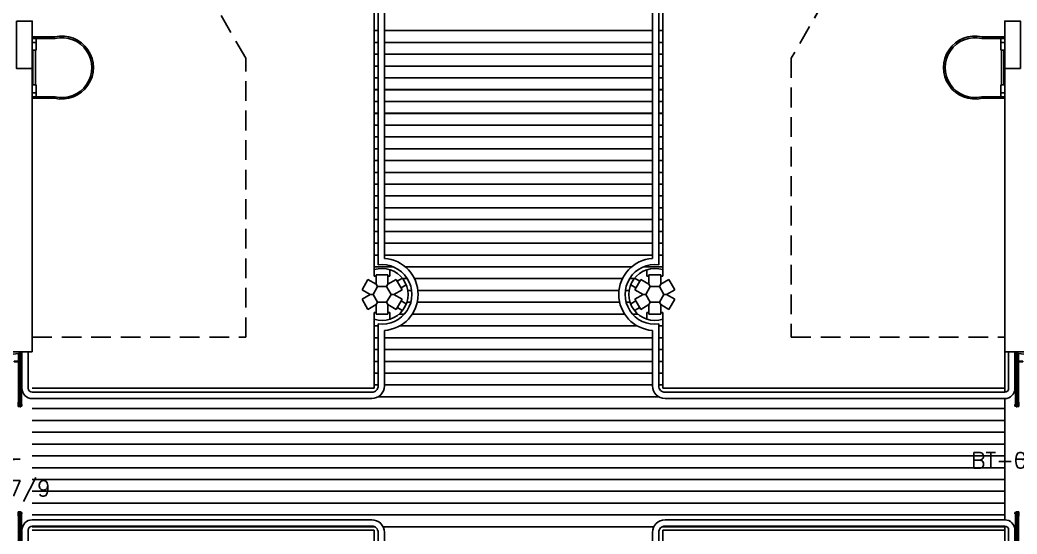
# Model space of a CAD drawing. Header units: millimetres. Extents: x 2128 to 2646, y 1972 to 2207.
# Drawn here: x 2359.31 to 2371.97, y 2019.45 to 2025.98 of the extents above; entities that cross this region are included whole.
import ezdxf

# ---------------------------------------------------------------- set-up
doc = ezdxf.new("R2010")
doc.units = ezdxf.units.MM
doc.linetypes.add('HIDDEN', pattern=[0.375, 0.25, -0.125])
for name, color, linetype in [('AR-ALV', 2, 'Continuous'), ('AR-CORRIMAO-V', 52, 'Continuous'), ('AR-ESTC', 3, 'Continuous'), ('AR-ESTMA-C', 1, 'Continuous'), ('AR-ESTMA-V', 2, 'Continuous'), ('ar-piso-tabua', 1, 'Continuous'), ('AR-PISO-V1', 1, 'Continuous'), ('AR-PORTA', 1, 'Continuous'), ('AR-PROJ', 1, 'HIDDEN'), ('AR-VIDRO', 2, 'Continuous'), ('ENDEREÇO', 2, 'Continuous'), ('EQUIPAMENTO', 2, 'Continuous'), ('maçaneta', 1, 'Continuous'), ('montantes', 1, 'Continuous'), ('mov', 1, 'Continuous'), ('PLAT-CONG', 7, 'Continuous')]:
    doc.layers.add(name, color=color, linetype=linetype)
doc.styles.add('UNB1-100', font='simplex.shx', dxfattribs={"height": 0.2})

# ---------------------------------------------------------------- blocks, each defined once
blk = doc.blocks.new('A$C5F2C59A8')
at = {"layer": 'AR-CORRIMAO-V'}
for p, q in [((13.448, 11.925), (13.448, 6.675)), ((17.012, 11.925), (17.012, 6.675)), ((13.528, 11.843), (13.528, 6.757)), ((16.932, 11.843), (16.932, 6.757))]:
    blk.add_line(p, q, dxfattribs=at)
at = {"layer": 'ar-piso-tabua'}
for p, q in [((13.448, 9.65), (13.398, 9.65)), ((16.932, 9.65), (13.528, 9.65)), ((17.062, 9.65), (17.012, 9.65)), ((13.448, 9.5), (13.398, 9.5)), ((16.932, 9.5), (13.528, 9.5)), ((17.062, 9.5), (17.012, 9.5)), ((13.448, 9.35), (13.398, 9.35)), ((16.932, 9.35), (13.528, 9.35)), ((17.062, 9.35), (17.012, 9.35)), ((13.448, 9.2), (13.398, 9.2)), ((16.932, 9.2), (13.528, 9.2)), ((17.062, 9.2), (17.012, 9.2)), ((13.448, 9.05), (13.398, 9.05)), ((16.932, 9.05), (13.528, 9.05)), ((17.062, 9.05), (17.012, 9.05)), ((13.448, 8.9), (13.398, 8.9)), ((16.932, 8.9), (13.528, 8.9)), ((17.062, 8.9), (17.012, 8.9)), ((13.448, 8.75), (13.398, 8.75)), ((16.932, 8.75), (13.528, 8.75)), ((17.062, 8.75), (17.012, 8.75)), ((13.448, 8.6), (13.398, 8.6)), ((16.932, 8.6), (13.528, 8.6)), ((17.062, 8.6), (17.012, 8.6)), ((13.448, 8.45), (13.398, 8.45)), ((16.932, 8.45), (13.528, 8.45)), ((17.062, 8.45), (17.012, 8.45)), ((13.448, 8.3), (13.398, 8.3)), ((16.932, 8.3), (13.528, 8.3)), ((17.062, 8.3), (17.012, 8.3)), ((13.448, 8.15), (13.398, 8.15)), ((16.932, 8.15), (13.528, 8.15)), ((17.062, 8.15), (17.012, 8.15)), ((13.448, 8), (13.398, 8)), ((16.932, 8), (13.528, 8)), ((17.062, 8), (17.012, 8)), ((13.448, 7.85), (13.398, 7.85)), ((16.932, 7.85), (13.528, 7.85)), ((17.062, 7.85), (17.012, 7.85))]:
    blk.add_line(p, q, dxfattribs=at)
at = {"layer": 'AR-PISO-V1'}
for p, q in [((17.062, 6.55), (17.062, 12.05)), ((13.398, 11.986), (13.398, 6.614))]:
    blk.add_line(p, q, dxfattribs=at)
at = {"layer": 'AR-PROJ'}
for p, q in [((11.766, 9.3), (10.063, 12.25)), ((11.766, 5.758), (11.766, 9.3))]:
    blk.add_line(p, q, dxfattribs=at)
blk.add_lwpolyline([(20.426, 12.3), (18.694, 9.3), (18.694, 5.758), (21.405, 5.758)], dxfattribs=at)
blk = doc.blocks.new('pilar15')
at = {"layer": 'AR-ESTMA-C'}
for p, q in [((-0.179, 0.19), (-0.254, 0.06)), ((-0.075, 0.13), (-0.179, 0.19)), ((0.075, 0.25), (-0.075, 0.25)), ((-0.075, 0.13), (-0.075, 0.25)), ((-0.075, 0.13), (-0.058, 0.1)), ((0.075, 0.13), (0.058, 0.1)), ((0.075, 0.13), (0.075, 0.25)), ((0.075, 0.13), (0.179, 0.19)), ((0.254, 0.06), (0.179, 0.19)), ((-0.15, 0), (-0.254, 0.06)), ((-0.254, -0.06), (-0.15, 0)), ((-0.15, 0), (-0.115, 0)), ((0.15, 0), (0.115, 0)), ((0.15, 0), (0.254, 0.06)), ((0.15, 0), (0.254, -0.06)), ((-0.179, -0.19), (-0.254, -0.06)), ((-0.075, -0.13), (-0.058, -0.1)), ((0.075, -0.13), (0.058, -0.1)), ((0.254, -0.06), (0.179, -0.19)), ((-0.075, -0.13), (-0.179, -0.19)), ((-0.075, -0.13), (-0.075, -0.25)), ((0.075, -0.25), (-0.075, -0.25)), ((0.075, -0.13), (0.179, -0.19)), ((0.075, -0.13), (0.075, -0.25))]:
    blk.add_line(p, q, dxfattribs=at)
blk.add_lwpolyline([(0.058, 0.1), (-0.058, 0.1), (-0.115, 0), (-0.058, -0.1), (0.058, -0.1), (0.115, 0)], close=True, dxfattribs=at)
blk = doc.blocks.new('A$C63644613')
at = {"layer": 'AR-CORRIMAO-V'}
for p, q in [((8.598, 6.167), (8.598, 0.917)), ((8.678, 6.085), (8.678, 0.999)), ((12.082, 6.085), (12.082, 0.999)), ((12.162, 6.167), (12.162, 0.917))]:
    blk.add_line(p, q, dxfattribs=at)
for centre, radius, start, end in [((8.648, 0.542), 0.378, 262.4033, 97.5967), ((8.648, 0.542), 0.458, 273.7542, 86.2458), ((12.112, 0.542), 0.458, 93.7539, 266.2461), ((12.112, 0.542), 0.378, 82.4029, 277.5971)]:
    blk.add_arc(centre, radius, start, end, dxfattribs=at)
at = {"layer": 'AR-ESTMA-V', "ltscale": 0.25}
for p, q in [((8.548, 0.772), (8.548, 0.856)), ((8.573, 0.772), (8.548, 0.772)), ((8.723, 0.772), (8.748, 0.772)), ((8.748, 0.772), (8.748, 0.856)), ((12.012, 0.772), (12.012, 0.856)), ((12.037, 0.772), (12.012, 0.772)), ((12.187, 0.772), (12.212, 0.772)), ((12.212, 0.772), (12.212, 0.856)), ((8.84, 0.71), (8.906, 0.748)), ((8.89, 0.624), (8.956, 0.662)), ((11.871, 0.624), (11.805, 0.662)), ((11.921, 0.71), (11.855, 0.748))]:
    blk.add_line(p, q, dxfattribs=at)
at = {"layer": 'ar-piso-tabua'}
for p, q in [((8.598, 3.892), (8.548, 3.892)), ((12.082, 3.892), (8.678, 3.892)), ((12.212, 3.892), (12.162, 3.892)), ((8.598, 3.742), (8.548, 3.742)), ((12.082, 3.742), (8.678, 3.742)), ((12.212, 3.742), (12.162, 3.742)), ((8.598, 3.592), (8.548, 3.592)), ((12.082, 3.592), (8.678, 3.592)), ((12.212, 3.592), (12.162, 3.592)), ((8.598, 3.442), (8.548, 3.442)), ((12.082, 3.442), (8.678, 3.442)), ((12.212, 3.442), (12.162, 3.442)), ((8.598, 3.292), (8.548, 3.292)), ((12.082, 3.292), (8.678, 3.292)), ((12.212, 3.292), (12.162, 3.292)), ((8.598, 3.142), (8.548, 3.142)), ((12.082, 3.142), (8.678, 3.142)), ((12.212, 3.142), (12.162, 3.142)), ((8.598, 2.992), (8.548, 2.992)), ((12.082, 2.992), (8.678, 2.992)), ((12.212, 2.992), (12.162, 2.992)), ((8.598, 2.842), (8.548, 2.842)), ((12.082, 2.842), (8.678, 2.842)), ((12.212, 2.842), (12.162, 2.842)), ((8.598, 2.692), (8.548, 2.692)), ((12.082, 2.692), (8.678, 2.692)), ((12.212, 2.692), (12.162, 2.692)), ((8.598, 2.542), (8.548, 2.542)), ((12.082, 2.542), (8.678, 2.542)), ((12.212, 2.542), (12.162, 2.542)), ((8.598, 2.392), (8.548, 2.392)), ((12.082, 2.392), (8.678, 2.392)), ((12.212, 2.392), (12.162, 2.392)), ((8.598, 2.242), (8.548, 2.242)), ((12.082, 2.242), (8.678, 2.242)), ((12.212, 2.242), (12.162, 2.242)), ((8.598, 2.092), (8.548, 2.092)), ((12.082, 2.092), (8.678, 2.092)), ((12.212, 2.092), (12.162, 2.092)), ((8.598, 1.942), (8.548, 1.942)), ((12.082, 1.942), (8.678, 1.942)), ((12.212, 1.942), (12.162, 1.942)), ((8.598, 1.792), (8.548, 1.792)), ((12.082, 1.792), (8.678, 1.792)), ((12.212, 1.792), (12.162, 1.792)), ((8.598, 1.642), (8.548, 1.642)), ((12.082, 1.642), (8.678, 1.642)), ((12.212, 1.642), (12.162, 1.642)), ((8.598, 1.492), (8.548, 1.492)), ((12.082, 1.492), (8.678, 1.492)), ((12.212, 1.492), (12.162, 1.492)), ((8.598, 1.342), (8.548, 1.342)), ((12.082, 1.342), (8.678, 1.342)), ((12.212, 1.342), (12.162, 1.342)), ((8.598, 1.192), (8.548, 1.192)), ((12.082, 1.192), (8.678, 1.192)), ((12.212, 1.192), (12.162, 1.192)), ((8.598, 1.042), (8.548, 1.042)), ((12.082, 1.042), (8.678, 1.042)), ((12.212, 1.042), (12.162, 1.042)), ((12.212, 1.042), (12.162, 1.042)), ((8.791, 0.892), (8.548, 0.892)), ((8.792, 0.892), (8.791, 0.892)), ((11.816, 0.892), (8.944, 0.892)), ((12.212, 0.892), (11.969, 0.892)), ((8.969, 0.742), (8.911, 0.742)), ((8.969, 0.742), (8.969, 0.742)), ((11.7, 0.742), (9.06, 0.742)), ((11.85, 0.742), (11.791, 0.742)), ((9.023, 0.592), (8.974, 0.592)), ((9.023, 0.592), (9.023, 0.592)), ((11.657, 0.592), (9.104, 0.592)), ((11.786, 0.592), (11.737, 0.592))]:
    blk.add_line(p, q, dxfattribs=at)
at = {"layer": 'AR-PISO-V1'}
for p, q in [((8.548, 6.227), (8.548, 0.856)), ((12.212, 0.792), (12.212, 6.292))]:
    blk.add_line(p, q, dxfattribs=at)
for centre, start, end in [((8.648, 0.542), 252.3606, 107.6394), ((12.112, 0.542), 72.3601, 287.6399)]:
    blk.add_arc(centre, 0.33, start, end, dxfattribs=at)
at = {"layer": 'AR-PROJ'}
for p, q in [((6.916, 3.542), (5.213, 6.492)), ((6.916, 0), (6.916, 3.542))]:
    blk.add_line(p, q, dxfattribs=at)
blk.add_lwpolyline([(15.576, 6.542), (13.844, 3.542), (13.844, 0), (16.555, 0)], dxfattribs=at)
at = {"layer": 'AR-ESTMA-C', "ltscale": 0.25}
for p in [(8.648, 0.542), (12.112, 0.542)]:
    blk.add_blockref('pilar15', p, dxfattribs=at)
blk = doc.blocks.new('PV1')
at = {"layer": 'AR-VIDRO'}
for p, q in [((0.682, 0.02), (0.005, 0.02)), ((0.682, 0.005), (0.005, 0.005)), ((0.022, 0.044), (0.022, 0.029)), ((0.022, 0.044), (0.688, 0.044)), ((0.022, 0.029), (0.688, 0.029)), ((2.703, 0.044), (2.037, 0.044)), ((2.703, 0.029), (2.037, 0.029)), ((2.043, 0.02), (2.72, 0.02)), ((2.043, 0.005), (2.72, 0.005)), ((2.703, 0.044), (2.703, 0.029))]:
    blk.add_line(p, q, dxfattribs=at)
at = {"layer": 'maçaneta'}
for p, q in [((0.112, 0.044), (0.112, 0.049)), ((0.112, 0.049), (0.132, 0.049)), ((0.117, 0.099), (0.127, 0.099)), ((0.117, 0.049), (0.117, 0.099)), ((0.127, 0.049), (0.127, 0.099)), ((0.132, 0.044), (0.132, 0.049)), ((2.613, 0.049), (2.593, 0.049)), ((2.593, 0.044), (2.593, 0.049)), ((2.598, 0.049), (2.598, 0.099)), ((2.608, 0.099), (2.598, 0.099)), ((2.608, 0.049), (2.608, 0.099)), ((2.613, 0.044), (2.613, 0.049))]:
    blk.add_line(p, q, dxfattribs=at)
at = {"layer": 'montantes'}
for p, q in [((0, 0), (0, 0.025)), ((0, 0.025), (0.02, 0.025)), ((0, 0), (0.02, 0)), ((0.005, 0.005), (0.005, 0.02)), ((0.02, 0.02), (0.02, 0.025)), ((0.02, 0), (0.02, 0.005)), ((0.642, 0.049), (0.693, 0.049)), ((0.642, 0.025), (0.693, 0.025)), ((0.688, 0.025), (0.668, 0.025)), ((0.668, 0.02), (0.668, 0.025)), ((0.668, 0), (0.668, 0.005)), ((0.688, 0), (0.668, 0)), ((0.682, 0.005), (0.682, 0.02)), ((0.688, 0.044), (0.688, 0.029)), ((0.688, 0), (0.688, 0.025)), ((0.693, 0.049), (0.693, 0.025)), ((2.032, 0.049), (2.032, 0.025)), ((2.082, 0.049), (2.032, 0.049)), ((2.082, 0.025), (2.032, 0.025)), ((2.037, 0.044), (2.037, 0.029)), ((2.037, 0.025), (2.057, 0.025)), ((2.037, 0), (2.037, 0.025)), ((2.037, 0), (2.057, 0)), ((2.043, 0.005), (2.043, 0.02)), ((2.057, 0.02), (2.057, 0.025)), ((2.057, 0), (2.057, 0.005)), ((2.705, 0.02), (2.705, 0.025)), ((2.725, 0.025), (2.705, 0.025)), ((2.705, 0), (2.705, 0.005)), ((2.725, 0), (2.705, 0)), ((2.72, 0.005), (2.72, 0.02)), ((2.725, 0), (2.725, 0.025))]:
    blk.add_line(p, q, dxfattribs=at)
for centre in [(0.693, 0.02), (2.032, 0.02)]:
    blk.add_circle(centre, 0.005, dxfattribs=at)
for centre, start, end in [((0.642, 0.044), 90, 180), ((0.642, 0.03), 180, 270), ((2.082, 0.044), 0, 90), ((2.082, 0.03), 270, 0)]:
    blk.add_arc(centre, 0.005, start, end, dxfattribs=at)
at = {"layer": 'mov'}
for centre, start, end in [((0.692, 0.025), 0, 178.3547), ((2.033, 0.025), 1.6453, 180)]:
    blk.add_arc(centre, 0.671, start, end, dxfattribs=at)
blk = doc.blocks.new('A$C53EB3577')
at = {"layer": 'AR-CORRIMAO-V'}
for p, q in [((8.598, 14.625), (8.598, 9.375)), ((12.162, 14.625), (12.162, 9.375)), ((8.678, 14.543), (8.678, 9.457)), ((12.082, 14.543), (12.082, 9.457)), ((8.598, 8.625), (8.598, 7.838)), ((12.162, 8.625), (12.162, 7.838)), ((8.678, 8.543), (8.678, 7.838)), ((12.082, 8.543), (12.082, 7.838)), ((4.075, 8.271), (4.075, 7.808)), ((4.155, 8.271), (4.155, 7.808)), ((16.605, 8.271), (16.605, 7.808)), ((16.685, 8.271), (16.685, 7.808)), ((4.205, 7.758), (8.518, 7.758)), ((12.242, 7.758), (16.555, 7.758)), ((4.205, 7.678), (8.518, 7.678)), ((12.242, 7.678), (16.555, 7.678)), ((4.205, 6.138), (8.518, 6.138)), ((12.242, 6.138), (16.555, 6.138)), ((4.075, 6.008), (4.075, 5.546)), ((4.155, 6.008), (4.155, 5.546)), ((4.205, 6.058), (8.518, 6.058)), ((8.598, 5.978), (8.598, 3.375)), ((8.678, 5.978), (8.678, 3.457)), ((12.082, 5.978), (12.082, 3.457)), ((12.162, 5.978), (12.162, 3.375)), ((12.242, 6.058), (16.555, 6.058)), ((16.605, 6.008), (16.605, 5.546)), ((16.685, 6.008), (16.685, 5.546))]:
    blk.add_line(p, q, dxfattribs=at)
for centre, radius, start, end in [((8.648, 9), 0.378, 262.4033, 97.5967), ((8.648, 9), 0.458, 273.7542, 86.2458), ((12.112, 9), 0.458, 93.7539, 266.2461), ((12.112, 9), 0.378, 82.4029, 277.5971), ((4.205, 7.808), 0.13, 180, 270), ((4.205, 7.808), 0.05, 180, 270), ((8.518, 7.838), 0.08, 269.9915, 0), ((8.518, 7.838), 0.16, 269.9974, 0.0026), ((12.242, 7.838), 0.16, 179.9974, 270.0026), ((12.242, 7.838), 0.08, 180, 270.006), ((16.555, 7.808), 0.05, 270, 0), ((16.555, 7.808), 0.13, 270, 0), ((4.205, 6.008), 0.13, 90, 180), ((8.518, 5.978), 0.16, 359.9974, 90.0026), ((12.242, 5.978), 0.16, 89.9974, 180.0026), ((16.555, 6.008), 0.13, 0, 90), ((4.205, 6.008), 0.05, 90, 180), ((8.518, 5.978), 0.08, 0, 90.0085), ((12.242, 5.978), 0.08, 89.9929, 180.006), ((16.555, 6.008), 0.05, 0, 90)]:
    blk.add_arc(centre, radius, start, end, dxfattribs=at)
at = {"layer": 'AR-ESTMA-V', "ltscale": 0.25}
for p, q in [((8.548, 9.23), (8.548, 9.314)), ((8.748, 9.23), (8.748, 9.314)), ((12.012, 9.23), (12.012, 9.314)), ((12.212, 9.23), (12.212, 9.314)), ((8.573, 9.23), (8.548, 9.23)), ((8.723, 9.23), (8.748, 9.23)), ((8.84, 9.168), (8.906, 9.206)), ((8.89, 9.082), (8.956, 9.12)), ((11.871, 9.082), (11.805, 9.12)), ((11.921, 9.168), (11.855, 9.206)), ((12.037, 9.23), (12.012, 9.23)), ((12.187, 9.23), (12.212, 9.23)), ((8.89, 8.918), (8.956, 8.88)), ((11.871, 8.918), (11.805, 8.88)), ((8.548, 8.77), (8.548, 8.685)), ((8.573, 8.77), (8.548, 8.77)), ((8.723, 8.77), (8.748, 8.77)), ((8.748, 8.77), (8.748, 8.685)), ((8.84, 8.832), (8.906, 8.794)), ((11.921, 8.832), (11.855, 8.794)), ((12.012, 8.77), (12.012, 8.685)), ((12.037, 8.77), (12.012, 8.77)), ((12.187, 8.77), (12.212, 8.77)), ((12.212, 8.77), (12.212, 8.685))]:
    blk.add_line(p, q, dxfattribs=at)
at = {"layer": 'ar-piso-tabua'}
for p, q in [((8.598, 12.35), (8.548, 12.35)), ((12.082, 12.35), (8.678, 12.35)), ((12.212, 12.35), (12.162, 12.35)), ((8.598, 12.2), (8.548, 12.2)), ((12.082, 12.2), (8.678, 12.2)), ((12.212, 12.2), (12.162, 12.2)), ((8.598, 12.05), (8.548, 12.05)), ((12.082, 12.05), (8.678, 12.05)), ((12.212, 12.05), (12.162, 12.05)), ((8.598, 11.9), (8.548, 11.9)), ((12.082, 11.9), (8.678, 11.9)), ((12.212, 11.9), (12.162, 11.9)), ((8.598, 11.75), (8.548, 11.75)), ((12.082, 11.75), (8.678, 11.75)), ((12.212, 11.75), (12.162, 11.75)), ((8.598, 11.6), (8.548, 11.6)), ((12.082, 11.6), (8.678, 11.6)), ((12.212, 11.6), (12.162, 11.6)), ((8.598, 11.45), (8.548, 11.45)), ((12.082, 11.45), (8.678, 11.45)), ((12.212, 11.45), (12.162, 11.45)), ((8.598, 11.3), (8.548, 11.3)), ((12.082, 11.3), (8.678, 11.3)), ((12.212, 11.3), (12.162, 11.3)), ((8.598, 11.15), (8.548, 11.15)), ((12.082, 11.15), (8.678, 11.15)), ((12.212, 11.15), (12.162, 11.15)), ((8.598, 11), (8.548, 11)), ((12.082, 11), (8.678, 11)), ((12.212, 11), (12.162, 11)), ((8.598, 10.85), (8.548, 10.85)), ((12.082, 10.85), (8.678, 10.85)), ((12.212, 10.85), (12.162, 10.85)), ((8.598, 10.7), (8.548, 10.7)), ((12.082, 10.7), (8.678, 10.7)), ((12.212, 10.7), (12.162, 10.7)), ((8.598, 10.55), (8.548, 10.55)), ((12.082, 10.55), (8.678, 10.55)), ((12.212, 10.55), (12.162, 10.55)), ((8.598, 10.4), (8.548, 10.4)), ((12.082, 10.4), (8.678, 10.4)), ((12.212, 10.4), (12.162, 10.4)), ((8.598, 10.25), (8.548, 10.25)), ((12.082, 10.25), (8.678, 10.25)), ((12.212, 10.25), (12.162, 10.25)), ((8.598, 10.1), (8.548, 10.1)), ((12.082, 10.1), (8.678, 10.1)), ((12.212, 10.1), (12.162, 10.1)), ((8.598, 9.95), (8.548, 9.95)), ((12.082, 9.95), (8.678, 9.95)), ((12.212, 9.95), (12.162, 9.95)), ((8.598, 9.8), (8.548, 9.8)), ((12.082, 9.8), (8.678, 9.8)), ((12.212, 9.8), (12.162, 9.8)), ((8.598, 9.65), (8.548, 9.65)), ((12.082, 9.65), (8.678, 9.65)), ((12.212, 9.65), (12.162, 9.65)), ((8.598, 9.5), (8.548, 9.5)), ((12.082, 9.5), (8.678, 9.5)), ((12.212, 9.5), (12.162, 9.5)), ((12.212, 9.5), (12.162, 9.5)), ((8.791, 9.35), (8.548, 9.35)), ((8.792, 9.35), (8.791, 9.35)), ((11.816, 9.35), (8.944, 9.35)), ((12.212, 9.35), (11.969, 9.35)), ((8.969, 9.2), (8.911, 9.2)), ((8.969, 9.2), (8.969, 9.2)), ((11.7, 9.2), (9.06, 9.2)), ((11.85, 9.2), (11.791, 9.2)), ((9.023, 9.05), (8.974, 9.05)), ((9.023, 9.05), (9.023, 9.05)), ((11.657, 9.05), (9.104, 9.05)), ((11.786, 9.05), (11.737, 9.05)), ((9.013, 8.9), (8.963, 8.9)), ((11.665, 8.9), (9.095, 8.9)), ((11.798, 8.9), (11.747, 8.9)), ((8.932, 8.75), (8.864, 8.75)), ((11.728, 8.75), (9.032, 8.75)), ((11.897, 8.75), (11.828, 8.75)), ((8.598, 8.6), (8.548, 8.6)), ((8.598, 8.6), (8.548, 8.6)), ((11.889, 8.6), (8.872, 8.6)), ((12.212, 8.6), (12.162, 8.6)), ((8.598, 8.45), (8.548, 8.45)), ((12.082, 8.45), (8.678, 8.45)), ((12.212, 8.45), (12.162, 8.45)), ((8.598, 8.3), (8.548, 8.3)), ((12.082, 8.3), (8.678, 8.3)), ((12.212, 8.3), (12.162, 8.3)), ((8.598, 8.15), (8.548, 8.15)), ((12.082, 8.15), (8.678, 8.15)), ((12.212, 8.15), (12.162, 8.15)), ((8.598, 8), (8.548, 8)), ((12.082, 8), (8.678, 8)), ((12.212, 8), (12.162, 8)), ((8.598, 7.85), (8.548, 7.85)), ((12.082, 7.85), (8.678, 7.85)), ((12.212, 7.85), (12.162, 7.85)), ((12.162, 7.7), (8.599, 7.7)), ((16.555, 7.55), (4.205, 7.55)), ((16.555, 7.4), (4.205, 7.4)), ((16.555, 7.25), (4.205, 7.25)), ((16.555, 7.1), (4.205, 7.1)), ((16.555, 6.95), (4.205, 6.95)), ((16.555, 6.8), (4.205, 6.8)), ((16.555, 6.65), (4.205, 6.65)), ((16.555, 6.5), (4.205, 6.5)), ((16.555, 6.35), (4.205, 6.35)), ((16.555, 6.2), (4.205, 6.2)), ((8.553, 6.05), (4.205, 6.05)), ((12.099, 6.05), (8.661, 6.05)), ((16.555, 6.05), (12.207, 6.05))]:
    blk.add_line(p, q, dxfattribs=at)
at = {"layer": 'AR-PISO-V1'}
for p, q in [((12.212, 9.25), (12.212, 14.75)), ((8.548, 14.686), (8.548, 9.314)), ((12.212, 8.75), (12.212, 7.808)), ((8.548, 8.685), (8.548, 7.808)), ((16.555, 8.271), (16.555, 7.758)), ((8.548, 7.808), (4.205, 7.808)), ((16.555, 7.808), (12.212, 7.808)), ((16.555, 7.678), (16.555, 6.138)), ((4.205, 6.008), (8.548, 6.008)), ((8.548, 3.25), (8.548, 6.008)), ((12.212, 6.008), (12.212, 3.25)), ((12.212, 6.008), (16.555, 6.008)), ((16.555, 6.058), (16.555, 5.546))]:
    blk.add_line(p, q, dxfattribs=at)
for centre, start, end in [((8.648, 9), 252.3606, 107.6394), ((12.112, 9), 72.3601, 287.6399)]:
    blk.add_arc(centre, 0.33, start, end, dxfattribs=at)
at = {"layer": 'AR-PROJ'}
for p, q in [((6.916, 12), (5.213, 14.95)), ((6.916, 8.458), (6.916, 12)), ((4.205, 8.458), (6.916, 8.458))]:
    blk.add_line(p, q, dxfattribs=at)
blk.add_lwpolyline([(15.576, 15), (13.844, 12), (13.844, 8.458), (16.555, 8.458)], dxfattribs=at)
at = {"layer": 'AR-ESTMA-C', "ltscale": 0.25}
for p in [(8.648, 9), (12.112, 9)]:
    blk.add_blockref('pilar15', p, dxfattribs=at)
blk = doc.blocks.new('escada tipo marinheiro')
at = {"layer": 'EQUIPAMENTO'}
for p, q in [((-0.338, 0.01), (-0.05, 0.01)), ((-0.05, 0.01), (-0.05, -0.16)), ((-0.34, -0.01), (-0.05, -0.01)), ((-0.1, -0.01), (-0.1, -0.16)), ((-0.1, -0.06), (-0.05, -0.06)), ((-0.1, -0.16), (-0.05, -0.16)), ((-0.09, -0.6), (-0.09, -0.16)), ((-0.06, -0.6), (-0.06, -0.16)), ((-0.1, -0.6), (-0.05, -0.6)), ((-0.1, -0.6), (-0.1, -0.75)), ((-0.05, -0.6), (-0.05, -0.77)), ((-0.34, -0.75), (-0.05, -0.75)), ((-0.1, -0.7), (-0.05, -0.7)), ((-0.338, -0.77), (-0.05, -0.77))]:
    blk.add_line(p, q, dxfattribs=at)
for radius, start, end in [(0.4, 77.1777, 282.8223), (0.38, 76.8427, 283.1573)]:
    blk.add_arc((-0.427, -0.38), radius, start, end, dxfattribs=at)

msp = doc.modelspace()

# ---------------------------------------------------------------- linework, layer by layer
at = {"layer": 'AR-ALV'}
for p, q in [((2359.461, 2025.365), (2359.461, 2021.765)), ((2371.811, 2025.365), (2371.811, 2021.765)), ((2356.561, 2021.765), (2359.461, 2021.765)), ((2374.711, 2021.765), (2371.811, 2021.765))]:
    msp.add_line(p, q, dxfattribs=at)
at = {"layer": 'AR-ESTC'}
for points in [[(2359.261, 2025.965), (2359.261, 2025.365), (2359.461, 2025.365), (2359.461, 2025.965)], [(2372.011, 2025.365), (2371.811, 2025.365), (2371.811, 2025.965), (2372.011, 2025.965)]]:
    msp.add_lwpolyline(points, close=True, dxfattribs=at)

# ---------------------------------------------------------------- block references
at = {"layer": 'AR-PORTA'}
for p, rotation in [((2359.331, 2019.04), 90), ((2371.941, 2021.765), 270)]:
    msp.add_blockref('PV1', p, dxfattribs=dict(at, rotation=rotation))
at = {"layer": 'EQUIPAMENTO', "xscale": -1}
msp.add_blockref('escada tipo marinheiro', (2359.411, 2025.755), dxfattribs=at)
at = {"layer": 'EQUIPAMENTO'}
msp.add_blockref('escada tipo marinheiro', (2371.861, 2025.755), dxfattribs=at)
at = {"layer": 'PLAT-CONG'}
for name, p in [('A$C5F2C59A8', (2350.406, 2016.194)), ('A$C63644613', (2355.256, 2021.953)), ('A$C53EB3577', (2355.256, 2013.495))]:
    msp.add_blockref(name, p, dxfattribs=at)

# ---------------------------------------------------------------- texts
at = {"layer": 'ENDEREÇO', "style": 'UNB1-100'}
for s, p in [('BT-01/9', (2371.386, 2020.287)), ('AT-47/9', (2358.478, 2019.932))]:
    msp.add_text(s, height=0.2, dxfattribs=at).set_placement(p)

doc.saveas('drawing.dxf')
